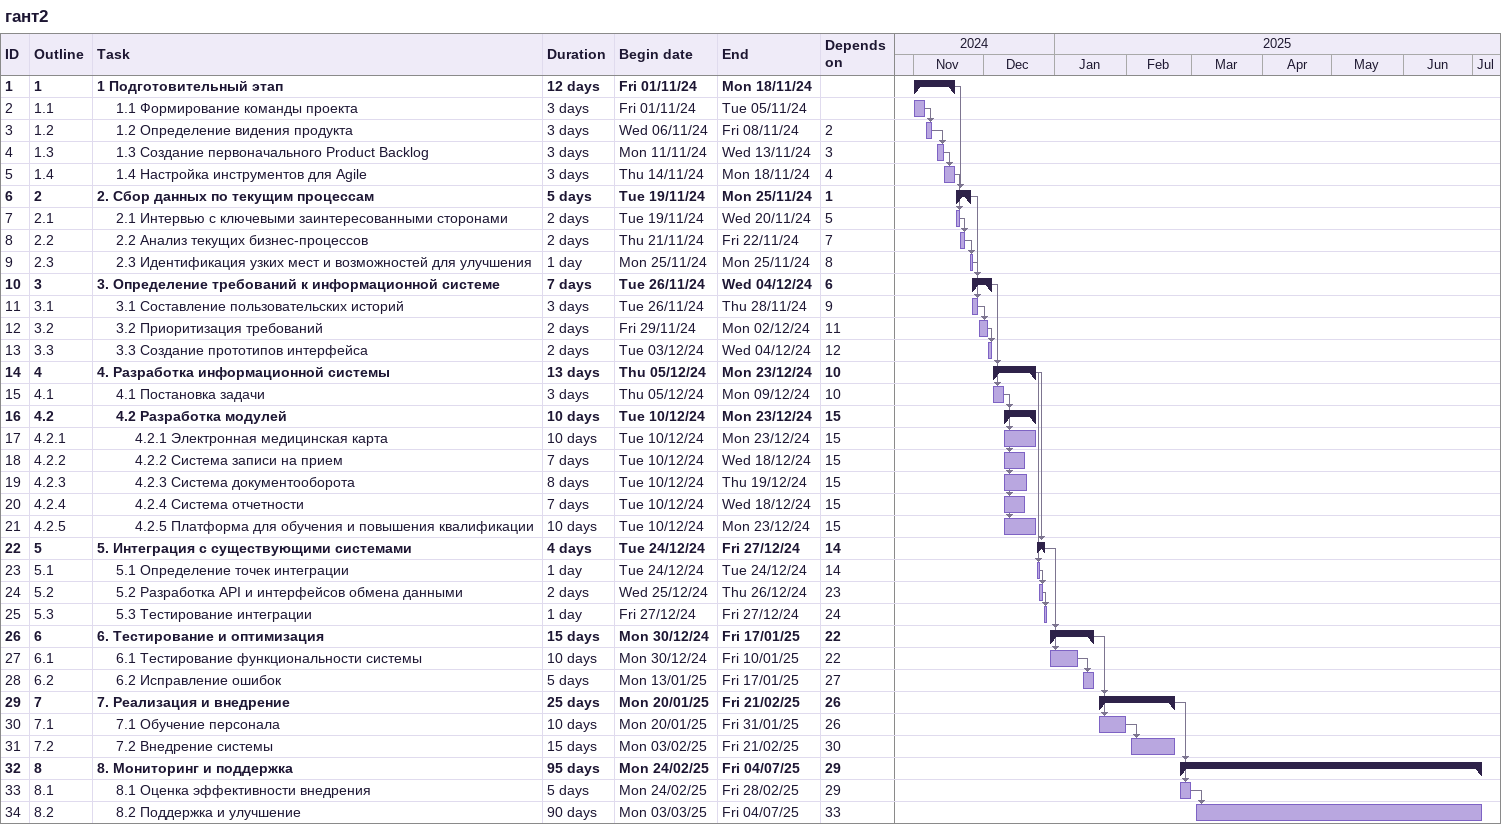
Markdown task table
гант2

| ID | WBS | Task | Duration | Start | Finish | Predecessors |
|---|---|---|---|---|---|---|
| 1 | 1 | **1 Подготовительный этап** | 12d | 2024-11-01 | 2024-11-18 |  |
| 2 | 1.1 | 1.1 Формирование команды проекта | 3d | 2024-11-01 | 2024-11-05 |  |
| 3 | 1.2 | 1.2 Определение видения продукта | 3d | 2024-11-06 | 2024-11-08 | 2 |
| 4 | 1.3 | 1.3 Создание первоначального Product Backlog | 3d | 2024-11-11 | 2024-11-13 | 3 |
| 5 | 1.4 | 1.4 Настройка инструментов для Agile | 3d | 2024-11-14 | 2024-11-18 | 4 |
| 6 | 2 | **2. Сбор данных по текущим процессам** | 5d | 2024-11-19 | 2024-11-25 | 1 |
| 7 | 2.1 | 2.1 Интервью с ключевыми заинтересованными сторонами | 2d | 2024-11-19 | 2024-11-20 | 5 |
| 8 | 2.2 | 2.2 Анализ текущих бизнес-процессов | 2d | 2024-11-21 | 2024-11-22 | 7 |
| 9 | 2.3 | 2.3 Идентификация узких мест и возможностей для улучшения | 1d | 2024-11-25 | 2024-11-25 | 8 |
| 10 | 3 | **3. Определение требований к информационной системе** | 7d | 2024-11-26 | 2024-12-04 | 6 |
| 11 | 3.1 | 3.1 Составление пользовательских историй | 3d | 2024-11-26 | 2024-11-28 | 9 |
| 12 | 3.2 | 3.2 Приоритизация требований | 2d | 2024-11-29 | 2024-12-02 | 11 |
| 13 | 3.3 | 3.3 Создание прототипов интерфейса | 2d | 2024-12-03 | 2024-12-04 | 12 |
| 14 | 4 | **4. Разработка информационной системы** | 13d | 2024-12-05 | 2024-12-23 | 10 |
| 15 | 4.1 | 4.1 Постановка задачи | 3d | 2024-12-05 | 2024-12-09 | 10 |
| 16 | 4.2 | **4.2 Разработка модулей** | 10d | 2024-12-10 | 2024-12-23 | 15 |
| 17 | 4.2.1 | 4.2.1 Электронная медицинская карта | 10d | 2024-12-10 | 2024-12-23 | 15 |
| 18 | 4.2.2 | 4.2.2 Система записи на прием | 7d | 2024-12-10 | 2024-12-18 | 15 |
| 19 | 4.2.3 | 4.2.3 Система документооборота | 8d | 2024-12-10 | 2024-12-19 | 15 |
| 20 | 4.2.4 | 4.2.4 Система отчетности | 7d | 2024-12-10 | 2024-12-18 | 15 |
| 21 | 4.2.5 | 4.2.5 Платформа для обучения и повышения квалификации | 10d | 2024-12-10 | 2024-12-23 | 15 |
| 22 | 5 | **5. Интеграция с существующими системами** | 4d | 2024-12-24 | 2024-12-27 | 14 |
| 23 | 5.1 | 5.1 Определение точек интеграции | 1d | 2024-12-24 | 2024-12-24 | 14 |
| 24 | 5.2 | 5.2 Разработка API и интерфейсов обмена данными | 2d | 2024-12-25 | 2024-12-26 | 23 |
| 25 | 5.3 | 5.3 Тестирование интеграции | 1d | 2024-12-27 | 2024-12-27 | 24 |
| 26 | 6 | **6. Тестирование и оптимизация** | 15d | 2024-12-30 | 2025-01-17 | 22 |
| 27 | 6.1 | 6.1 Тестирование функциональности системы | 10d | 2024-12-30 | 2025-01-10 | 22 |
| 28 | 6.2 | 6.2 Исправление ошибок | 5d | 2025-01-13 | 2025-01-17 | 27 |
| 29 | 7 | **7. Реализация и внедрение** | 25d | 2025-01-20 | 2025-02-21 | 26 |
| 30 | 7.1 | 7.1 Обучение персонала | 10d | 2025-01-20 | 2025-01-31 | 26 |
| 31 | 7.2 | 7.2 Внедрение системы | 15d | 2025-02-03 | 2025-02-21 | 30 |
| 32 | 8 | **8. Мониторинг и поддержка** | 95d | 2025-02-24 | 2025-07-04 | 29 |
| 33 | 8.1 | 8.1 Оценка эффективности внедрения | 5d | 2025-02-24 | 2025-02-28 | 29 |
| 34 | 8.2 | 8.2 Поддержка и улучшение | 90d | 2025-03-03 | 2025-07-04 | 33 |
